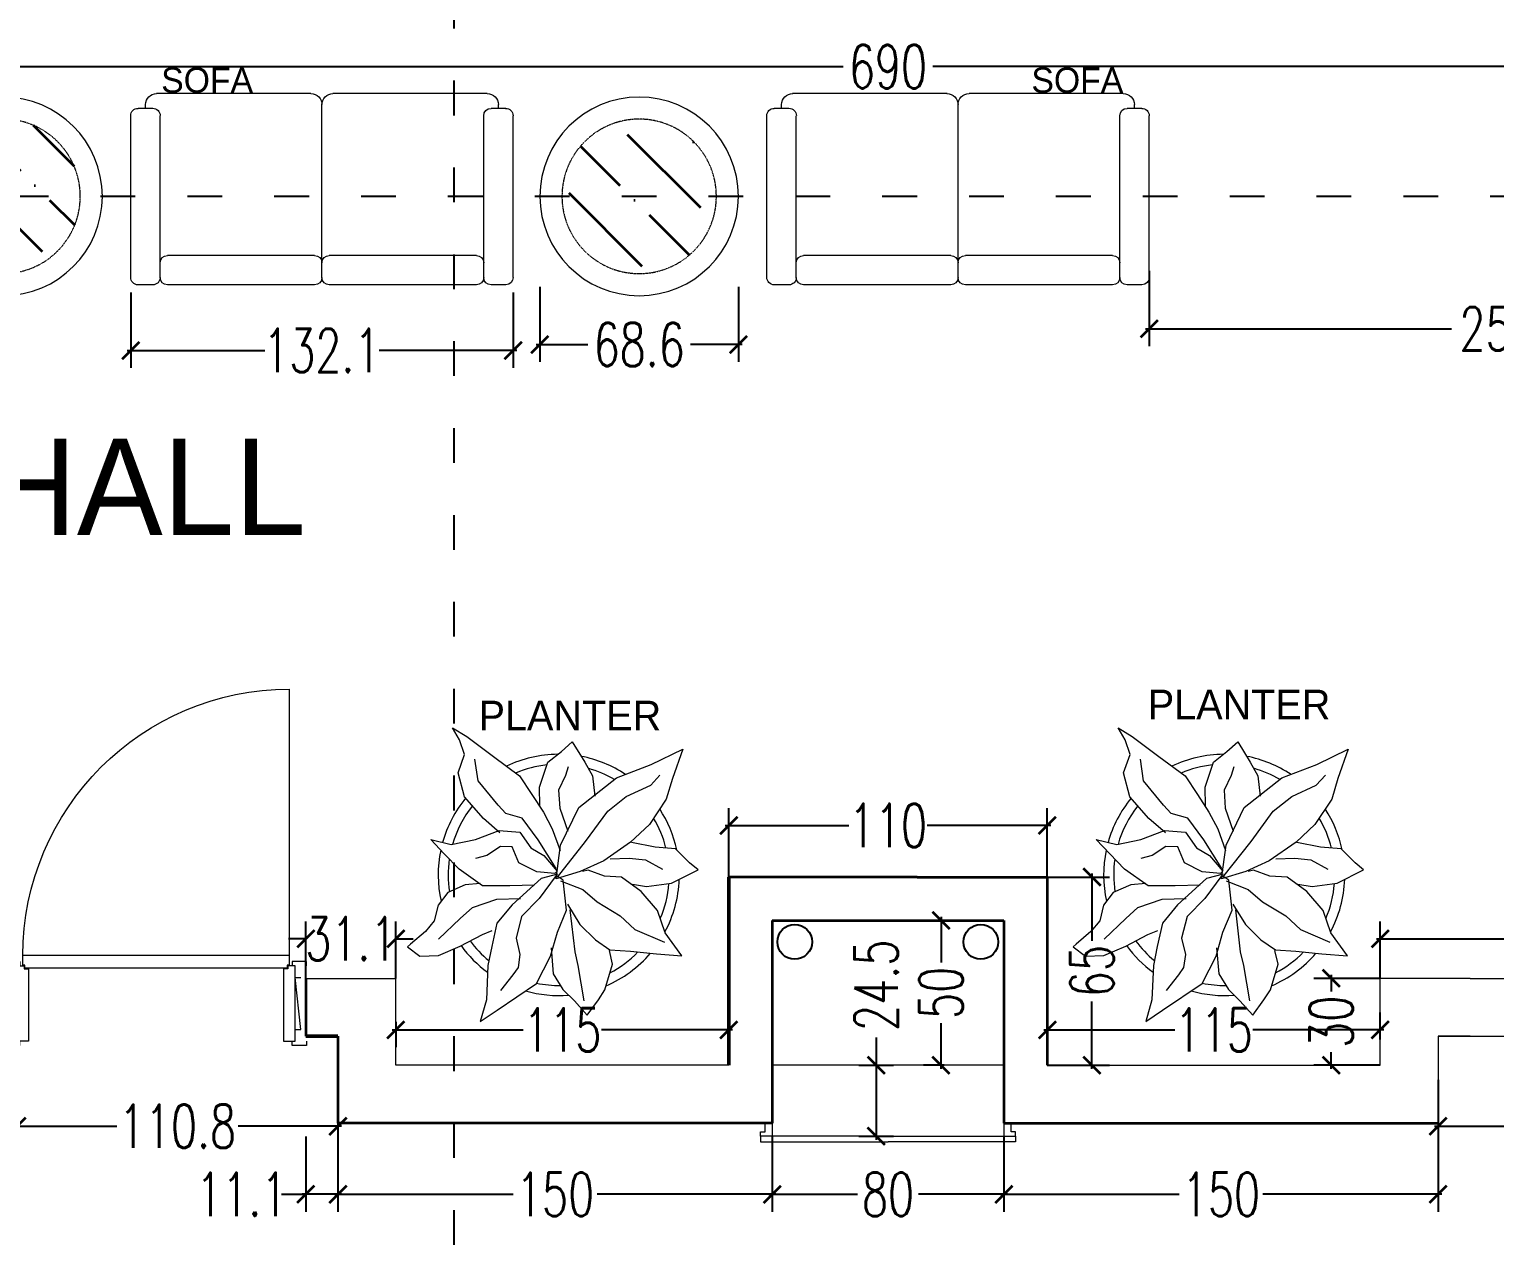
# Model space of a CAD drawing. Header units: centimetres. Extents: x -3207095 to 15275363, y -32656 to 4798027.
# Drawn here: x 693275 to 693781, y 4438849 to 4439271 of the extents above; entities that cross this region are included whole.
import ezdxf

# ---------------------------------------------------------------- set-up
doc = ezdxf.new("R2010")
doc.units = ezdxf.units.CM
for name, pattern in [('ACAD_ISO03W100', [30, 12, -18]), ('DUZ', [500, 500]), ('GESTRICHELT', [0.75, 0.5, -0.25])]:
    doc.linetypes.add(name, pattern=pattern)
doc.layers.get('0').update_dxf_attribs({"color": 1, "linetype": 'DUZ'})
doc.layers.add('DIM', color=1, linetype='DUZ')
doc.layers.add('TESİSAT', color=57, linetype='Continuous')
for name, color, linetype, lineweight in [('DUV', 220, 'Continuous', 50), ('DUVAR', 7, 'Continuous', 35), ('Fix & Furniture', 144, 'Continuous', 13), ('Fix. Furniture', 144, 'Continuous', 9), ('iç duvar', 7, 'Continuous', 50), ('KAPEN', 151, 'Continuous', 9), ('Text & Arrow', 11, 'Continuous', 13), ('Wall', 7, 'Continuous', 35)]:
    doc.layers.add(name, color=color, linetype=linetype, lineweight=lineweight)
doc.styles.add('ATT', font='romans.shx')
doc.styles.add('DIM', font='ROMANSTW.SHX', dxfattribs={"width": 0.7})
doc.dimstyles.new('1_100', dxfattribs={"dimtxt": 15, "dimasz": 6, "dimexe": 6, "dimexo": 0, "dimgap": 2, "dimtad": 0, "dimdec": 1, "dimzin": 11, "dimdsep": 46, "dimtxsty": 'DIM', "dimblk": 'ARCHTICK', "dimcen": 3, "dimdle": 1.25, "dimclrt": 2, "dimadec": 0, "dimazin": 0, "dimtfac": 1.25, "dimtdec": 1, "dimtix": 1, "dimtofl": 0, "dimtmove": 1, "dimatfit": 3, "dimldrblk": 'ARCHTICK', "dimfxl": 20, "dimfxlon": 1, "dimtolj": 1, "dimtzin": 0, "dimarcsym": 0})

# ---------------------------------------------------------------- blocks, each defined once
blk = doc.blocks.new('K210')
for p, q in [((0.04, 0.985), (0.04, 0.032)), ((0.96, 0.032), (0.96, 0.065)), ((0.04, 0.032), (0.047, 0.032)), ((0.047, 0.032), (0.047, 0.022)), ((0.047, 0.022), (0.953, 0.022)), ((0.953, 0.032), (0.96, 0.032)), ((0.953, 0.022), (0.953, 0.032))]:
    blk.add_line(p, q)
for points in [[(0.04, 0.065), (0.96, 0.065)], [(-0.02, 0.03), (-0.02, 0.045), (0.03, 0.045), (0.03, 0.03)], [(1.02, 0.03), (1.02, 0.045), (0.97, 0.045), (0.97, 0.03)], [(0.02, -0.19), (0, -0.19), (0.02, -0.01), (0, -0.01)], [(0.98, -0.19), (1, -0.19), (0.98, -0.01), (1, -0.01)], [(-0.02, -0.23), (-0.02, -0.245), (0.03, -0.245), (0.03, -0.23)], [(1.02, -0.23), (1.02, -0.245), (0.97, -0.245), (0.97, -0.23)]]:
    blk.add_lwpolyline(points)
for points in [[(0.02, 0.03), (0.045, 0.03), (0.045, 0.02), (0.06, 0.02), (0.06, -0.23), (0.02, -0.23)], [(0.98, 0.03), (0.955, 0.03), (0.955, 0.02), (0.94, 0.02), (0.94, -0.23), (0.98, -0.23)]]:
    blk.add_lwpolyline(points, close=True)
blk.add_arc((0.04, 0.065), 0.92, 0, 90)
blk = doc.blocks.new('_ArchTick')
at = {"color": 0, "linetype": 'ByBlock', "const_width": 0.15}
blk.add_lwpolyline([(-0.5, -0.5), (0.5, 0.5)], dxfattribs=at)
blk = doc.blocks.new('*D5842')
at = {"layer": 'Defpoints', "color": 0, "linetype": 'Continuous', "lineweight": 5, "transparency": 16777216}
for p in [(693271.1, 4438923.73), (693381.93, 4438923.74), (693381.93, 4438892.67)]:
    blk.add_point(p, dxfattribs=at)
at = {"layer": 'DIM', "color": 0, "linetype": 'Continuous', "lineweight": -2, "transparency": 16777216}
for p, q in [((693271.1, 4438912.67), (693271.1, 4438886.67)), ((693381.93, 4438912.67), (693381.93, 4438886.67)), ((693269.85, 4438892.67), (693305.51, 4438892.67)), ((693383.18, 4438892.67), (693347.51, 4438892.67))]:
    blk.add_line(p, q, dxfattribs=at)
at = {"layer": 'DIM', "color": 0, "linetype": 'Continuous', "lineweight": -2, "transparency": 16777216, "xscale": 6, "yscale": 6, "zscale": 6, "rotation": 180}
blk.add_blockref('_ArchTick', (693271.1, 4438892.67), dxfattribs=at)
at = {"layer": 'DIM', "color": 0, "linetype": 'Continuous', "lineweight": -2, "transparency": 16777216, "xscale": 6, "yscale": 6, "zscale": 6}
blk.add_blockref('_ArchTick', (693381.93, 4438892.67), dxfattribs=at)
at = {"layer": 'DIM', "color": 2, "linetype": 'Continuous', "lineweight": 5, "transparency": 16777216, "insert": (693326.51, 4438892.67), "char_height": 15, "attachment_point": 5, "style": 'DIM'}
blk.add_mtext('\\A1;110.8', dxfattribs=at)
blk = doc.blocks.new('*D5843')
at = {"layer": 'Defpoints', "color": 0, "linetype": 'Continuous', "lineweight": 5, "transparency": 16777216}
for p in [(693531.93, 4438893.74), (693381.93, 4438886.67), (693531.93, 4438869.17)]:
    blk.add_point(p, dxfattribs=at)
at = {"layer": 'DIM', "color": 0, "linetype": 'Continuous', "lineweight": -2, "transparency": 16777216}
for p, q in [((693381.93, 4438886.67), (693381.93, 4438863.17)), ((693531.93, 4438889.17), (693531.93, 4438863.17)), ((693380.68, 4438869.17), (693442.43, 4438869.17)), ((693533.18, 4438869.17), (693471.43, 4438869.17))]:
    blk.add_line(p, q, dxfattribs=at)
at = {"layer": 'DIM', "color": 0, "linetype": 'Continuous', "lineweight": -2, "transparency": 16777216, "xscale": 6, "yscale": 6, "zscale": 6, "rotation": 180}
blk.add_blockref('_ArchTick', (693381.93, 4438869.17), dxfattribs=at)
at = {"layer": 'DIM', "color": 0, "linetype": 'Continuous', "lineweight": -2, "transparency": 16777216, "xscale": 6, "yscale": 6, "zscale": 6}
blk.add_blockref('_ArchTick', (693531.93, 4438869.17), dxfattribs=at)
at = {"layer": 'DIM', "color": 2, "linetype": 'Continuous', "lineweight": 5, "transparency": 16777216, "insert": (693456.93, 4438869.17), "char_height": 15, "attachment_point": 5, "style": 'DIM'}
blk.add_mtext('\\A1;150', dxfattribs=at)
blk = doc.blocks.new('*D5844')
at = {"layer": 'Defpoints', "color": 0, "linetype": 'Continuous', "lineweight": 5, "transparency": 16777216}
for p in [(693531.93, 4438889.24), (693611.93, 4438889.24), (693611.93, 4438869.17)]:
    blk.add_point(p, dxfattribs=at)
at = {"layer": 'DIM', "color": 0, "linetype": 'Continuous', "lineweight": -2, "transparency": 16777216}
for p, q in [((693531.93, 4438889.17), (693531.93, 4438863.17)), ((693611.93, 4438889.17), (693611.93, 4438863.17)), ((693530.68, 4438869.17), (693561.43, 4438869.17)), ((693613.18, 4438869.17), (693582.43, 4438869.17))]:
    blk.add_line(p, q, dxfattribs=at)
at = {"layer": 'DIM', "color": 0, "linetype": 'Continuous', "lineweight": -2, "transparency": 16777216, "xscale": 6, "yscale": 6, "zscale": 6, "rotation": 180}
blk.add_blockref('_ArchTick', (693531.93, 4438869.17), dxfattribs=at)
at = {"layer": 'DIM', "color": 0, "linetype": 'Continuous', "lineweight": -2, "transparency": 16777216, "xscale": 6, "yscale": 6, "zscale": 6}
blk.add_blockref('_ArchTick', (693611.93, 4438869.17), dxfattribs=at)
at = {"layer": 'DIM', "color": 2, "linetype": 'Continuous', "lineweight": 5, "transparency": 16777216, "insert": (693571.93, 4438869.17), "char_height": 15, "attachment_point": 5, "style": 'DIM'}
blk.add_mtext('\\A1;80', dxfattribs=at)
blk = doc.blocks.new('*D5845')
at = {"layer": 'Defpoints', "color": 0, "linetype": 'Continuous', "lineweight": 5, "transparency": 16777216}
for p in [(693761.93, 4438893.74), (693611.93, 4438889.24), (693761.93, 4438869.17)]:
    blk.add_point(p, dxfattribs=at)
at = {"layer": 'DIM', "color": 0, "linetype": 'Continuous', "lineweight": -2, "transparency": 16777216}
for p, q in [((693611.93, 4438889.17), (693611.93, 4438863.17)), ((693761.93, 4438889.17), (693761.93, 4438863.17)), ((693610.68, 4438869.17), (693672.43, 4438869.17)), ((693763.18, 4438869.17), (693701.43, 4438869.17))]:
    blk.add_line(p, q, dxfattribs=at)
at = {"layer": 'DIM', "color": 0, "linetype": 'Continuous', "lineweight": -2, "transparency": 16777216, "xscale": 6, "yscale": 6, "zscale": 6, "rotation": 180}
blk.add_blockref('_ArchTick', (693611.93, 4438869.17), dxfattribs=at)
at = {"layer": 'DIM', "color": 0, "linetype": 'Continuous', "lineweight": -2, "transparency": 16777216, "xscale": 6, "yscale": 6, "zscale": 6}
blk.add_blockref('_ArchTick', (693761.93, 4438869.17), dxfattribs=at)
at = {"layer": 'DIM', "color": 2, "linetype": 'Continuous', "lineweight": 5, "transparency": 16777216, "insert": (693686.93, 4438869.17), "char_height": 15, "attachment_point": 5, "style": 'DIM'}
blk.add_mtext('\\A1;150', dxfattribs=at)
blk = doc.blocks.new('*D5846')
at = {"layer": 'Defpoints', "color": 0, "linetype": 'Continuous', "lineweight": 5, "transparency": 16777216}
for p in [(693761.93, 4438908.74), (693946.93, 4438908.74), (693946.93, 4438892.67)]:
    blk.add_point(p, dxfattribs=at)
at = {"layer": 'DIM', "color": 0, "linetype": 'Continuous', "lineweight": -2, "transparency": 16777216}
for p, q in [((693761.93, 4438908.74), (693761.93, 4438886.67)), ((693946.93, 4438908.74), (693946.93, 4438886.67)), ((693760.68, 4438892.67), (693839.93, 4438892.67)), ((693948.18, 4438892.67), (693868.93, 4438892.67))]:
    blk.add_line(p, q, dxfattribs=at)
at = {"layer": 'DIM', "color": 0, "linetype": 'Continuous', "lineweight": -2, "transparency": 16777216, "xscale": 6, "yscale": 6, "zscale": 6, "rotation": 180}
blk.add_blockref('_ArchTick', (693761.93, 4438892.67), dxfattribs=at)
at = {"layer": 'DIM', "color": 0, "linetype": 'Continuous', "lineweight": -2, "transparency": 16777216, "xscale": 6, "yscale": 6, "zscale": 6}
blk.add_blockref('_ArchTick', (693946.93, 4438892.67), dxfattribs=at)
at = {"layer": 'DIM', "color": 2, "linetype": 'Continuous', "lineweight": 5, "transparency": 16777216, "insert": (693854.43, 4438892.67), "char_height": 15, "attachment_point": 5, "style": 'DIM'}
blk.add_mtext('\\A1;185', dxfattribs=at)
blk = doc.blocks.new('*D5847')
at = {"layer": 'Defpoints', "color": 0, "linetype": 'Continuous', "lineweight": 5, "transparency": 16777216}
for p in [(693591.36, 4438963.74), (693590.23, 4438913.74), (693591.36, 4438913.74)]:
    blk.add_point(p, dxfattribs=at)
at = {"layer": 'DIM', "color": 0, "linetype": 'Continuous', "lineweight": -2, "transparency": 16777216}
for p, q in [((693591.36, 4438963.74), (693584.23, 4438963.74)), ((693590.23, 4438964.99), (693590.23, 4438949.24)), ((693590.23, 4438912.49), (693590.23, 4438928.24)), ((693591.36, 4438913.74), (693584.23, 4438913.74))]:
    blk.add_line(p, q, dxfattribs=at)
at = {"layer": 'DIM', "color": 0, "linetype": 'Continuous', "lineweight": -2, "transparency": 16777216, "xscale": 6, "yscale": 6, "zscale": 6}
for p, rotation in [((693590.23, 4438963.74), 90), ((693590.23, 4438913.74), 270)]:
    blk.add_blockref('_ArchTick', p, dxfattribs=dict(at, rotation=rotation))
at = {"layer": 'DIM', "color": 2, "linetype": 'Continuous', "lineweight": 5, "transparency": 16777216, "insert": (693590.23, 4438938.74), "char_height": 15, "attachment_point": 5, "rotation": 90, "style": 'DIM'}
blk.add_mtext('\\A1;50', dxfattribs=at)
blk = doc.blocks.new('*D4959')
at = {"layer": 'Defpoints', "color": 0, "linetype": 'Continuous', "lineweight": 5, "transparency": 16777216}
for p in [(693561.82, 4438913.74), (693561.82, 4438889.24), (693567.82, 4438889.24)]:
    blk.add_point(p, dxfattribs=at)
at = {"layer": 'DIM', "color": 0, "linetype": 'Continuous', "lineweight": -2, "transparency": 16777216}
for p, q in [((693567.82, 4438923.34), (693567.82, 4438913.74)), ((693561.82, 4438913.74), (693573.82, 4438913.74)), ((693567.82, 4438914.99), (693567.82, 4438887.99)), ((693561.82, 4438889.24), (693573.82, 4438889.24))]:
    blk.add_line(p, q, dxfattribs=at)
at = {"layer": 'DIM', "color": 0, "linetype": 'Continuous', "lineweight": -2, "transparency": 16777216, "xscale": 6, "yscale": 6, "zscale": 6}
for p, rotation in [((693567.82, 4438913.74), 90), ((693567.82, 4438889.24), 270)]:
    blk.add_blockref('_ArchTick', p, dxfattribs=dict(at, rotation=rotation))
at = {"layer": 'DIM', "color": 2, "linetype": 'Continuous', "lineweight": 5, "transparency": 16777216, "insert": (693567.82, 4438941.34), "char_height": 15, "attachment_point": 5, "rotation": 90, "style": 'DIM'}
blk.add_mtext('\\A1;24.5', dxfattribs=at)
blk = doc.blocks.new('*D4971')
at = {"layer": 'Defpoints', "color": 0, "linetype": 'Continuous', "lineweight": 5, "transparency": 16777216}
for p in [(693370.82, 4438893.74), (693381.93, 4438893.74), (693370.82, 4438869.17)]:
    blk.add_point(p, dxfattribs=at)
at = {"layer": 'DIM', "color": 0, "linetype": 'Continuous', "lineweight": -2, "transparency": 16777216}
for p, q in [((693370.82, 4438889.17), (693370.82, 4438863.17)), ((693381.93, 4438889.17), (693381.93, 4438863.17)), ((693362.42, 4438869.17), (693370.82, 4438869.17)), ((693383.18, 4438869.17), (693369.57, 4438869.17))]:
    blk.add_line(p, q, dxfattribs=at)
at = {"layer": 'DIM', "color": 0, "linetype": 'Continuous', "lineweight": -2, "transparency": 16777216, "xscale": 6, "yscale": 6, "zscale": 6, "rotation": 180}
blk.add_blockref('_ArchTick', (693370.82, 4438869.17), dxfattribs=at)
at = {"layer": 'DIM', "color": 0, "linetype": 'Continuous', "lineweight": -2, "transparency": 16777216, "xscale": 6, "yscale": 6, "zscale": 6}
blk.add_blockref('_ArchTick', (693381.93, 4438869.17), dxfattribs=at)
at = {"layer": 'DIM', "color": 2, "linetype": 'Continuous', "lineweight": 5, "transparency": 16777216, "insert": (693348.67, 4438869.17), "char_height": 15, "attachment_point": 5, "style": 'DIM'}
blk.add_mtext('\\A1;11.1', dxfattribs=at)
blk = doc.blocks.new('*D4702')
at = {"layer": 'Defpoints', "color": 0, "linetype": 'Continuous', "lineweight": 5, "transparency": 16777216}
for p in [(693916.93, 4439258.57), (693226.93, 4439238.74), (693916.93, 4439238.74)]:
    blk.add_point(p, dxfattribs=at)
at = {"layer": 'DIM', "color": 0, "linetype": 'Continuous', "lineweight": -2, "transparency": 16777216}
for p, q in [((693226.93, 4439238.74), (693226.93, 4439264.57)), ((693916.93, 4439238.74), (693916.93, 4439264.57)), ((693225.68, 4439258.57), (693556.43, 4439258.57)), ((693918.18, 4439258.57), (693587.43, 4439258.57))]:
    blk.add_line(p, q, dxfattribs=at)
at = {"layer": 'DIM', "color": 0, "linetype": 'Continuous', "lineweight": -2, "transparency": 16777216, "xscale": 6, "yscale": 6, "zscale": 6, "rotation": 180}
blk.add_blockref('_ArchTick', (693226.93, 4439258.57), dxfattribs=at)
at = {"layer": 'DIM', "color": 0, "linetype": 'Continuous', "lineweight": -2, "transparency": 16777216, "xscale": 6, "yscale": 6, "zscale": 6}
blk.add_blockref('_ArchTick', (693916.93, 4439258.57), dxfattribs=at)
at = {"layer": 'DIM', "color": 2, "linetype": 'Continuous', "lineweight": 5, "transparency": 16777216, "insert": (693571.93, 4439258.57), "char_height": 15, "attachment_point": 5, "style": 'DIM'}
blk.add_mtext('\\A1;690', dxfattribs=at)
blk = doc.blocks.new('*D4711')
at = {"layer": 'Defpoints', "color": 0, "linetype": 'Continuous', "lineweight": 5, "transparency": 16777216}
for p in [(693401.93, 4438957.42), (693370.82, 4438943.74), (693401.93, 4438943.74)]:
    blk.add_point(p, dxfattribs=at)
at = {"layer": 'DIM', "color": 0, "linetype": 'Continuous', "lineweight": -2, "transparency": 16777216}
for p, q in [((693370.82, 4438943.74), (693370.82, 4438963.42)), ((693401.93, 4438943.74), (693401.93, 4438963.42)), ((693370.82, 4438957.42), (693364.82, 4438957.42)), ((693401.93, 4438957.42), (693407.93, 4438957.42))]:
    blk.add_line(p, q, dxfattribs=at)
at = {"layer": 'DIM', "color": 0, "linetype": 'Continuous', "lineweight": -2, "transparency": 16777216, "xscale": 6, "yscale": 6, "zscale": 6}
blk.add_blockref('_ArchTick', (693370.82, 4438957.42), dxfattribs=at)
at = {"layer": 'DIM', "color": 0, "linetype": 'Continuous', "lineweight": -2, "transparency": 16777216, "xscale": 6, "yscale": 6, "zscale": 6, "rotation": 180}
blk.add_blockref('_ArchTick', (693401.93, 4438957.42), dxfattribs=at)
at = {"layer": 'DIM', "color": 2, "linetype": 'Continuous', "lineweight": 5, "transparency": 16777216, "insert": (693386.38, 4438957.42), "char_height": 15, "attachment_point": 5, "style": 'DIM'}
blk.add_mtext('\\A1;31.1', dxfattribs=at)
blk = doc.blocks.new('*D4712')
at = {"layer": 'Defpoints', "color": 0, "linetype": 'Continuous', "lineweight": 5, "transparency": 16777216}
for p in [(693401.93, 4438928.74), (693516.93, 4438928.74), (693516.93, 4438925.94)]:
    blk.add_point(p, dxfattribs=at)
at = {"layer": 'DIM', "color": 0, "linetype": 'Continuous', "lineweight": -2, "transparency": 16777216}
for p, q in [((693401.93, 4438928.74), (693401.93, 4438919.94)), ((693516.93, 4438928.74), (693516.93, 4438919.94)), ((693400.68, 4438925.94), (693445.93, 4438925.94)), ((693518.18, 4438925.94), (693472.93, 4438925.94))]:
    blk.add_line(p, q, dxfattribs=at)
at = {"layer": 'DIM', "color": 0, "linetype": 'Continuous', "lineweight": -2, "transparency": 16777216, "xscale": 6, "yscale": 6, "zscale": 6, "rotation": 180}
blk.add_blockref('_ArchTick', (693401.93, 4438925.94), dxfattribs=at)
at = {"layer": 'DIM', "color": 0, "linetype": 'Continuous', "lineweight": -2, "transparency": 16777216, "xscale": 6, "yscale": 6, "zscale": 6}
blk.add_blockref('_ArchTick', (693516.93, 4438925.94), dxfattribs=at)
at = {"layer": 'DIM', "color": 2, "linetype": 'Continuous', "lineweight": 5, "transparency": 16777216, "insert": (693459.43, 4438925.94), "char_height": 15, "attachment_point": 5, "style": 'DIM'}
blk.add_mtext('\\A1;115', dxfattribs=at)
blk = doc.blocks.new('*D4713')
at = {"layer": 'Defpoints', "color": 0, "linetype": 'Continuous', "lineweight": 5, "transparency": 16777216}
for p in [(693626.93, 4438996.52), (693516.93, 4438978.74), (693626.93, 4438978.74)]:
    blk.add_point(p, dxfattribs=at)
at = {"layer": 'DIM', "color": 0, "linetype": 'Continuous', "lineweight": -2, "transparency": 16777216}
for p, q in [((693516.93, 4438978.74), (693516.93, 4439002.52)), ((693626.93, 4438978.74), (693626.93, 4439002.52)), ((693515.68, 4438996.52), (693558.43, 4438996.52)), ((693628.18, 4438996.52), (693585.43, 4438996.52))]:
    blk.add_line(p, q, dxfattribs=at)
at = {"layer": 'DIM', "color": 0, "linetype": 'Continuous', "lineweight": -2, "transparency": 16777216, "xscale": 6, "yscale": 6, "zscale": 6, "rotation": 180}
blk.add_blockref('_ArchTick', (693516.93, 4438996.52), dxfattribs=at)
at = {"layer": 'DIM', "color": 0, "linetype": 'Continuous', "lineweight": -2, "transparency": 16777216, "xscale": 6, "yscale": 6, "zscale": 6}
blk.add_blockref('_ArchTick', (693626.93, 4438996.52), dxfattribs=at)
at = {"layer": 'DIM', "color": 2, "linetype": 'Continuous', "lineweight": 5, "transparency": 16777216, "insert": (693571.93, 4438996.52), "char_height": 15, "attachment_point": 5, "style": 'DIM'}
blk.add_mtext('\\A1;110', dxfattribs=at)
blk = doc.blocks.new('*D4714')
at = {"layer": 'Defpoints', "color": 0, "linetype": 'Continuous', "lineweight": 5, "transparency": 16777216}
for p in [(693626.93, 4438978.74), (693626.93, 4438913.74), (693642.37, 4438913.74)]:
    blk.add_point(p, dxfattribs=at)
at = {"layer": 'DIM', "color": 0, "linetype": 'Continuous', "lineweight": -2, "transparency": 16777216}
for p, q in [((693626.93, 4438978.74), (693648.37, 4438978.74)), ((693642.37, 4438979.99), (693642.37, 4438956.74)), ((693642.37, 4438912.49), (693642.37, 4438935.74)), ((693626.93, 4438913.74), (693648.37, 4438913.74))]:
    blk.add_line(p, q, dxfattribs=at)
at = {"layer": 'DIM', "color": 0, "linetype": 'Continuous', "lineweight": -2, "transparency": 16777216, "xscale": 6, "yscale": 6, "zscale": 6}
for p, rotation in [((693642.37, 4438978.74), 90), ((693642.37, 4438913.74), 270)]:
    blk.add_blockref('_ArchTick', p, dxfattribs=dict(at, rotation=rotation))
at = {"layer": 'DIM', "color": 2, "linetype": 'Continuous', "lineweight": 5, "transparency": 16777216, "insert": (693642.37, 4438946.24), "char_height": 15, "attachment_point": 5, "rotation": 90, "style": 'DIM'}
blk.add_mtext('\\A1;65', dxfattribs=at)
blk = doc.blocks.new('*D4715')
at = {"layer": 'Defpoints', "color": 0, "linetype": 'Continuous', "lineweight": 5, "transparency": 16777216}
for p in [(693626.93, 4438922.61), (693741.93, 4438925.94), (693741.93, 4438922.61)]:
    blk.add_point(p, dxfattribs=at)
at = {"layer": 'DIM', "color": 0, "linetype": 'Continuous', "lineweight": -2, "transparency": 16777216}
for p, q in [((693626.93, 4438922.61), (693626.93, 4438931.94)), ((693741.93, 4438922.61), (693741.93, 4438931.94)), ((693625.68, 4438925.94), (693670.93, 4438925.94)), ((693743.18, 4438925.94), (693697.93, 4438925.94))]:
    blk.add_line(p, q, dxfattribs=at)
at = {"layer": 'DIM', "color": 0, "linetype": 'Continuous', "lineweight": -2, "transparency": 16777216, "xscale": 6, "yscale": 6, "zscale": 6, "rotation": 180}
blk.add_blockref('_ArchTick', (693626.93, 4438925.94), dxfattribs=at)
at = {"layer": 'DIM', "color": 0, "linetype": 'Continuous', "lineweight": -2, "transparency": 16777216, "xscale": 6, "yscale": 6, "zscale": 6}
blk.add_blockref('_ArchTick', (693741.93, 4438925.94), dxfattribs=at)
at = {"layer": 'DIM', "color": 2, "linetype": 'Continuous', "lineweight": 5, "transparency": 16777216, "insert": (693684.43, 4438925.94), "char_height": 15, "attachment_point": 5, "style": 'DIM'}
blk.add_mtext('\\A1;115', dxfattribs=at)
blk = doc.blocks.new('*D4716')
at = {"layer": 'Defpoints', "color": 0, "linetype": 'Continuous', "lineweight": 5, "transparency": 16777216}
for p in [(693946.93, 4438957.42), (693741.93, 4438943.74), (693946.93, 4438943.74)]:
    blk.add_point(p, dxfattribs=at)
at = {"layer": 'DIM', "color": 0, "linetype": 'Continuous', "lineweight": -2, "transparency": 16777216}
for p, q in [((693741.93, 4438943.74), (693741.93, 4438963.42)), ((693946.93, 4438943.74), (693946.93, 4438963.42)), ((693740.68, 4438957.42), (693828.93, 4438957.42)), ((693948.18, 4438957.42), (693859.93, 4438957.42))]:
    blk.add_line(p, q, dxfattribs=at)
at = {"layer": 'DIM', "color": 0, "linetype": 'Continuous', "lineweight": -2, "transparency": 16777216, "xscale": 6, "yscale": 6, "zscale": 6, "rotation": 180}
blk.add_blockref('_ArchTick', (693741.93, 4438957.42), dxfattribs=at)
at = {"layer": 'DIM', "color": 0, "linetype": 'Continuous', "lineweight": -2, "transparency": 16777216, "xscale": 6, "yscale": 6, "zscale": 6}
blk.add_blockref('_ArchTick', (693946.93, 4438957.42), dxfattribs=at)
at = {"layer": 'DIM', "color": 2, "linetype": 'Continuous', "lineweight": 5, "transparency": 16777216, "insert": (693844.43, 4438957.42), "char_height": 15, "attachment_point": 5, "style": 'DIM'}
blk.add_mtext('\\A1;205', dxfattribs=at)
blk = doc.blocks.new('*D4717')
at = {"layer": 'Defpoints', "color": 0, "linetype": 'Continuous', "lineweight": 5, "transparency": 16777216}
for p in [(693725.01, 4438943.74), (693741.93, 4438943.74), (693741.93, 4438913.74)]:
    blk.add_point(p, dxfattribs=at)
at = {"layer": 'DIM', "color": 0, "linetype": 'Continuous', "lineweight": -2, "transparency": 16777216}
for p, q in [((693741.93, 4438943.74), (693719.01, 4438943.74)), ((693725.01, 4438944.99), (693725.01, 4438939.24)), ((693725.01, 4438912.49), (693725.01, 4438918.24)), ((693741.93, 4438913.74), (693719.01, 4438913.74))]:
    blk.add_line(p, q, dxfattribs=at)
at = {"layer": 'DIM', "color": 0, "linetype": 'Continuous', "lineweight": -2, "transparency": 16777216, "xscale": 6, "yscale": 6, "zscale": 6}
for p, rotation in [((693725.01, 4438943.74), 90), ((693725.01, 4438913.74), 270)]:
    blk.add_blockref('_ArchTick', p, dxfattribs=dict(at, rotation=rotation))
at = {"layer": 'DIM', "color": 2, "linetype": 'Continuous', "lineweight": 5, "transparency": 16777216, "insert": (693725.01, 4438928.74), "char_height": 15, "attachment_point": 5, "rotation": 90, "style": 'DIM'}
blk.add_mtext('\\A1;30', dxfattribs=at)
blk = doc.blocks.new('12PPLT12')
at = {"color": 0, "linetype": 'ByBlock'}
for p, q in [((-0.0344, 0.6941), (-0.0316, 0.7514)), ((-0.0316, 0.7514), (-0.0021, 0.6891)), ((-0.0505, 0.6319), (-0.0344, 0.6941)), ((-0.0021, 0.6891), (0.044, 0.559)), ((-0.1155, 0.5834), (-0.0505, 0.6319)), ((-0.1483, 0.4856), (-0.1155, 0.5834)), ((-0.0643, 0.5101), (-0.0261, 0.5913)), ((0.044, 0.559), (0.0902, 0.4316)), ((-0.0505, 0.38), (-0.0643, 0.5101)), ((-0.1321, 0.3666), (-0.1483, 0.4856)), ((0.0902, 0.4316), (0.0902, 0.3393)), ((0.2908, 0.4206), (0.3503, 0.4289)), ((0.3503, 0.4289), (0.3475, 0.331)), ((-0.3489, 0.3338), (-0.3623, 0.415)), ((-0.3623, 0.415), (-0.3028, 0.35)), ((-0.1077, 0.2794), (-0.1321, 0.3666)), ((-0.0427, 0.3338), (-0.0505, 0.38)), ((0.1335, 0.3472), (0.2202, 0.415)), ((0.2202, 0.415), (0.2908, 0.4206)), ((-0.3323, 0.2471), (-0.3489, 0.3338)), ((-0.3028, 0.35), (-0.2078, 0.3121)), ((-0.2078, 0.3121), (-0.1049, 0.2904)), ((0.0035, 0.2794), (-0.0427, 0.3338)), ((0.0902, 0.3393), (0.0902, 0.2526)), ((0.0929, 0.2821), (0.1335, 0.3472)), ((0.2502, 0.3283), (0.193, 0.2932)), ((0.2797, 0.3527), (0.2502, 0.3283)), ((0.3475, 0.331), (0.3424, 0.266)), ((-0.2889, 0.1359), (-0.3323, 0.2471)), ((-0.205, 0.2309), (-0.2511, 0.2471)), ((-0.1049, 0.2904), (-0.0371, 0.236)), ((0.009, 0.1686), (0.0035, 0.2794)), ((0.0902, 0.2526), (0.0823, 0.1737)), ((0.193, 0.2932), (0.1552, 0.2282)), ((0.3424, 0.266), (0.3042, 0.1903)), ((-0.4245, 0.1926), (-0.4868, 0.171)), ((-0.3461, 0.1793), (-0.4245, 0.1926)), ((-0.1372, 0.2309), (-0.205, 0.2309)), ((-0.0966, 0.2037), (-0.1372, 0.2309)), ((-0.1104, 0.1331), (-0.0966, 0.2037)), ((-0.0371, 0.236), (-0.0344, 0.1576)), ((0.074, 0.0981), (0.223, 0.1876)), ((0.1552, 0.2282), (0.1307, 0.1303)), ((0.223, 0.1876), (0.4208, 0.2037)), ((0.4208, 0.2037), (0.5726, 0.171)), ((-0.5357, 0.1253), (-0.5901, 0.1087)), ((-0.4868, 0.171), (-0.5357, 0.1253)), ((-0.2917, 0.1493), (-0.3461, 0.1793)), ((-0.1944, 0.0736), (-0.2889, 0.1359)), ((-0.0694, 0.0602), (-0.1104, 0.1331)), ((-0.0344, 0.1576), (-0.0071, 0.1008)), ((0.0062, 0.0275), (0.009, 0.1686)), ((0.0823, 0.1737), (0.0606, 0.0819)), ((0.5726, 0.171), (0.716, 0.152)), ((0.716, 0.152), (0.6131, 0.0736)), ((-0.6712, 0.0981), (-0.6874, 0.0953)), ((-0.6874, 0.0953), (-0.6657, 0.0358)), ((-0.5901, 0.1087), (-0.6712, 0.0981)), ((-0.5629, 0.0519), (-0.4407, 0.0736)), ((-0.4407, 0.0736), (-0.3733, 0.0842)), ((-0.3733, 0.0842), (-0.27, 0.0575)), ((-0.1077, 0.0192), (-0.1944, 0.0736)), ((-0.0182, -0.0076), (0.074, 0.0981)), ((-0.0071, 0.1008), (0.0035, 0.0169)), ((0.169, 0.0547), (0.3152, 0.1087)), ((0.3152, 0.1087), (0.4125, 0.117)), ((0.4125, 0.117), (0.5237, 0.1008)), ((0.5237, 0.1008), (0.5781, 0.1142)), ((0.6131, 0.0736), (0.5453, 0.0169)), ((-0.6657, 0.0358), (-0.6007, -0.0048)), ((-0.2294, 0.003), (-0.3244, -0.0265)), ((-0.27, 0.0575), (-0.1861, 0.0058)), ((-0.0694, 0.0275), (-0.2294, 0.003)), ((-0.0099, 0.003), (-0.1211, -0.0376)), ((-0.0099, 0.0141), (-0.0694, 0.0602)), ((-0.0021, 0.0058), (-0.0694, 0.0275)), ((-0.0099, -0.0048), (0.169, 0.0547)), ((0.0035, 0.0169), (-0.0099, 0.0141)), ((0.0035, -0.0293), (-0.0099, 0.003)), ((0.5453, 0.0169), (0.4291, -0.0321)), ((-0.6007, -0.0048), (-0.5034, -0.0214)), ((-0.5034, -0.0214), (-0.4001, -0.0321)), ((-0.4001, -0.0321), (-0.3567, -0.0404)), ((-0.3244, -0.0265), (-0.395, -0.0943)), ((-0.2239, -0.0593), (-0.2917, -0.1216)), ((-0.1211, -0.0376), (-0.2239, -0.0593)), ((-0.0533, -0.1405), (0.0035, -0.0293)), ((0.0823, -0.0376), (-0.0182, -0.0076)), ((-0.0071, -0.0242), (0.0496, -0.1054)), ((0.1879, -0.0537), (0.0823, -0.0376)), ((0.1118, -0.051), (0.0902, -0.0431)), ((0.1552, -0.1082), (0.1118, -0.051)), ((0.3231, -0.051), (0.1879, -0.0537)), ((0.4291, -0.0321), (0.3231, -0.051)), ((0.3964, -0.1243), (0.3258, -0.0537)), ((-0.395, -0.0943), (-0.4517, -0.1515)), ((0.0496, -0.1054), (0.0713, -0.1811)), ((0.2124, -0.1515), (0.1552, -0.1082)), ((0.2147, -0.062), (0.2825, -0.1026)), ((0.2825, -0.1026), (0.3341, -0.146)), ((-0.4517, -0.1515), (-0.5357, -0.2678)), ((-0.2917, -0.1216), (-0.3161, -0.1866)), ((-0.1349, -0.1949), (-0.0533, -0.1405)), ((-0.1192, -0.3038), (-0.0399, -0.1479)), ((-0.0371, -0.1216), (-0.0399, -0.2194)), ((0.0713, -0.1811), (0.1201, -0.2817)), ((0.2474, -0.2461), (0.2124, -0.1515)), ((0.3341, -0.146), (0.3719, -0.2166)), ((0.4642, -0.176), (0.3964, -0.1243)), ((0.4803, -0.2572), (0.4642, -0.176)), ((-0.3867, -0.2411), (-0.4651, -0.2678)), ((-0.3516, -0.2272), (-0.3867, -0.2411)), ((-0.3161, -0.1866), (-0.3516, -0.2272)), ((-0.193, -0.2355), (-0.2442, -0.3296)), ((-0.2133, -0.2627), (-0.1349, -0.1949)), ((-0.0399, -0.2194), (-0.021, -0.3084)), ((0.2341, -0.2), (0.2774, -0.2411)), ((0.2774, -0.2411), (0.3719, -0.2867)), ((-0.5357, -0.2678), (-0.6062, -0.3278)), ((-0.3244, -0.325), (-0.2133, -0.2627)), ((0.1201, -0.2817), (0.139, -0.3629)), ((0.2608, -0.3495), (0.2474, -0.2461)), ((0.3719, -0.2867), (0.4942, -0.3006)), ((0.4942, -0.3006), (0.4803, -0.2572)), ((-0.6062, -0.3278), (-0.5223, -0.3278)), ((-0.5223, -0.3278), (-0.3244, -0.325)), ((-0.2442, -0.3296), (-0.247, -0.4062)), ((-0.199, -0.4943), (-0.139, -0.3578)), ((-0.139, -0.3578), (-0.1192, -0.3038)), ((-0.021, -0.3084), (0.0062, -0.3762)), ((0.139, -0.3629), (0.2124, -0.474)), ((0.2364, -0.4441), (0.2608, -0.3495)), ((-0.247, -0.4062), (-0.2327, -0.4713)), ((-0.0173, -0.4316), (0.0025, -0.3776)), ((0.0062, -0.3762), (0.074, -0.4279)), ((-0.2327, -0.4713), (-0.2216, -0.5511)), ((-0.1021, -0.5026), (-0.0173, -0.4316)), ((0.074, -0.4279), (0.158, -0.4957)), ((0.2419, -0.5608), (0.2364, -0.4441)), ((-0.2216, -0.5511), (-0.1478, -0.5225)), ((-0.1478, -0.5225), (-0.1021, -0.5026)), ((0.158, -0.4957), (0.2419, -0.5608))]:
    blk.add_line(p, q, dxfattribs=at)
for radius, start, end in [(0.5, 56.95629, 82.29505), (0.5, 107.12296, 130.98158), (0.4583, 107.98642, 130.5771), (0.4583, 62.68987, 79.53455), (0.5, 134.80206, 159.18037), (0.4583, 138.47558, 155.33471), (0.5, 22.97684, 45.84728), (0.4583, 26.27612, 41.1349), (0.5, 182.50299, 200.45628), (0.4583, 183.26994, 197.40025), (0.4583, 340.65586, 357.50575), (0.5, 338.58618, 359.74423), (0.5, 298.34547, 324.45412), (0.4583, 303.38678, 322.07557), (0.5, 220.66056, 241.33926), (0.4583, 225.08351, 237.50228), (0.5, 259.70378, 286.12808), (0.4583, 264.18858, 282.40281)]:
    blk.add_arc((0, 0), radius, start, end, dxfattribs=at)
at = {"color": 0, "linetype": 'ByBlock', "style": 'ATT'}
for tag, p, flags in [('ITEM', (-1, -3.25), 3), ('ROOM_NUMBER', (-1, -4.5833), 1)]:
    blk.add_attdef(tag, p, '', height=1, dxfattribs=dict(at, flags=flags))
blk = doc.blocks.new('dfhfgjhdfgjkfghkh')
at = {"layer": 'Fix & Furniture', "ltscale": 0.02}
for p, q in [((39324.55, 829.41), (39322.55, 829.41)), ((39346.55, 829.41), (39326.55, 829.41)), ((39368.55, 829.41), (39348.55, 829.41)), ((39372.55, 829.41), (39370.55, 829.41)), ((39321.55, 828.41), (39321.55, 806.41)), ((39325.55, 828.41), (39325.55, 806.41)), ((39347.55, 828.41), (39347.55, 804.91)), ((39369.55, 828.41), (39369.55, 806.41)), ((39373.55, 828.41), (39373.55, 806.41)), ((39346.55, 825.41), (39326.55, 825.41)), ((39368.55, 825.41), (39348.55, 825.41)), ((39324.55, 805.41), (39322.55, 805.41)), ((39323.55, 805.41), (39323.55, 804.91)), ((39372.55, 805.41), (39370.55, 805.41)), ((39371.55, 805.41), (39371.55, 804.91)), ((39346.05, 803.41), (39325.05, 803.41)), ((39370.02, 803.41), (39349.05, 803.41))]:
    blk.add_line(p, q, dxfattribs=at)
for centre, radius, start, end in [((39322.57, 828.39), 1.02, 90.8455, 180.8455), ((39324.55, 828.41), 1, 359.9318, 90), ((39326.55, 828.41), 1, 90.0681, 180.0681), ((39346.55, 828.41), 1, 359.9319, 89.9319), ((39348.55, 828.41), 1, 90.0681, 180.0681), ((39368.55, 828.41), 1, 359.9319, 89.9319), ((39370.55, 828.41), 1, 90.0681, 180.0681), ((39372.55, 828.4), 1, 359.8458, 89.8458), ((39326.55, 826.41), 1, 179.9319, 269.9319), ((39346.55, 826.41), 1, 270.0681, 0.0681), ((39348.55, 826.41), 1, 179.9319, 269.9319), ((39368.55, 826.41), 1, 270.0681, 0.0681), ((39322.56, 806.42), 1.01, 179.5407, 269.5407), ((39324.55, 806.41), 1.01, 269.6742, 359.6742), ((39370.55, 806.41), 1, 179.8254, 269.8254), ((39372.54, 806.42), 1.01, 269.5727, 359.5727), ((39325.06, 804.91), 1.51, 180.27, 270.27), ((39346.05, 804.91), 1.5, 269.8574, 359.8574), ((39349.05, 804.91), 1.5, 180.0365, 270.0365), ((39370.04, 804.92), 1.51, 269.4397, 359.4397)]:
    blk.add_arc(centre, radius, start, end, dxfattribs=at)
blk = doc.blocks.new('fhdfghfgh')
at = {"layer": 'Fix. Furniture', "ltscale": 0.02}
blk.add_circle((7534.74, -570.99), 9, dxfattribs=at)
at = {"layer": 'Fix. Furniture', "linetype": 'GESTRICHELT', "ltscale": 0.02}
blk.add_circle((7534.74, -570.99), 7, dxfattribs=at)
blk = doc.blocks.new('xchh')
at = {"layer": 'Wall', "ltscale": 0.02}
h = blk.add_hatch(dxfattribs=at)
h.set_pattern_fill('ANSI36', color=9, scale=33.333333, angle=180)
h.set_pattern_definition([(225, (67590.6048, 2844.793), (-2.2097087, -8.1022652), [10.4166667, -2.0833333, 0, -2.0833333])])
h.paths.add_polyline_path([(39562.87, 125.07, 1), (39547.31, 125.07, 1)])
at = {"layer": 'Wall', "xscale": 1.111111111111111, "yscale": 1.111111111111111, "zscale": 1.111111111111111, "rotation": 180}
blk.add_blockref('fhdfghfgh', (47927.02, -509.36), dxfattribs=at)
blk = doc.blocks.new('*D5948')
at = {"layer": 'Defpoints', "color": 0, "linetype": 'Continuous', "lineweight": 5, "transparency": 16777216}
for p in [(693310.35, 4439225.23), (693442.43, 4439225.23), (693442.43, 4439160.55)]:
    blk.add_point(p, dxfattribs=at)
at = {"layer": 'DIM', "color": 0, "linetype": 'Continuous', "lineweight": -2, "transparency": 16777216}
for p, q in [((693310.35, 4439180.55), (693310.35, 4439154.55)), ((693442.43, 4439180.55), (693442.43, 4439154.55)), ((693309.1, 4439160.55), (693356.64, 4439160.55)), ((693443.68, 4439160.55), (693396.14, 4439160.55))]:
    blk.add_line(p, q, dxfattribs=at)
at = {"layer": 'DIM', "color": 0, "linetype": 'Continuous', "lineweight": -2, "transparency": 16777216, "xscale": 6, "yscale": 6, "zscale": 6, "rotation": 180}
blk.add_blockref('_ArchTick', (693310.35, 4439160.55), dxfattribs=at)
at = {"layer": 'DIM', "color": 0, "linetype": 'Continuous', "lineweight": -2, "transparency": 16777216, "xscale": 6, "yscale": 6, "zscale": 6}
blk.add_blockref('_ArchTick', (693442.43, 4439160.55), dxfattribs=at)
at = {"layer": 'DIM', "color": 2, "linetype": 'Continuous', "lineweight": 5, "transparency": 16777216, "insert": (693376.39, 4439160.55), "char_height": 15, "attachment_point": 5, "style": 'DIM'}
blk.add_mtext('\\A1;132.1', dxfattribs=at)
blk = doc.blocks.new('*D5949')
at = {"layer": 'Defpoints', "color": 0, "linetype": 'Continuous', "lineweight": 5, "transparency": 16777216}
for p in [(693451.67, 4439213.74), (693520.25, 4439213.74), (693520.25, 4439162.58)]:
    blk.add_point(p, dxfattribs=at)
at = {"layer": 'DIM', "color": 0, "linetype": 'Continuous', "lineweight": -2, "transparency": 16777216}
for p, q in [((693451.67, 4439182.58), (693451.67, 4439156.58)), ((693520.25, 4439182.58), (693520.25, 4439156.58)), ((693450.42, 4439162.58), (693468.21, 4439162.58)), ((693521.5, 4439162.58), (693503.71, 4439162.58))]:
    blk.add_line(p, q, dxfattribs=at)
at = {"layer": 'DIM', "color": 0, "linetype": 'Continuous', "lineweight": -2, "transparency": 16777216, "xscale": 6, "yscale": 6, "zscale": 6, "rotation": 180}
blk.add_blockref('_ArchTick', (693451.67, 4439162.58), dxfattribs=at)
at = {"layer": 'DIM', "color": 0, "linetype": 'Continuous', "lineweight": -2, "transparency": 16777216, "xscale": 6, "yscale": 6, "zscale": 6}
blk.add_blockref('_ArchTick', (693520.25, 4439162.58), dxfattribs=at)
at = {"layer": 'DIM', "color": 2, "linetype": 'Continuous', "lineweight": 5, "transparency": 16777216, "insert": (693485.96, 4439162.58), "char_height": 15, "attachment_point": 5, "style": 'DIM'}
blk.add_mtext('\\A1;68.6', dxfattribs=at)
blk = doc.blocks.new('*D5951')
at = {"layer": 'Defpoints', "color": 0, "linetype": 'Continuous', "lineweight": 5, "transparency": 16777216}
for p in [(693662.15, 4439225.78), (693916.93, 4439225.78), (693916.93, 4439168.04)]:
    blk.add_point(p, dxfattribs=at)
at = {"layer": 'DIM', "color": 0, "linetype": 'Continuous', "lineweight": -2, "transparency": 16777216}
for p, q in [((693662.15, 4439188.04), (693662.15, 4439162.04)), ((693916.93, 4439188.04), (693916.93, 4439162.04)), ((693660.9, 4439168.04), (693766.54, 4439168.04)), ((693918.18, 4439168.04), (693812.54, 4439168.04))]:
    blk.add_line(p, q, dxfattribs=at)
at = {"layer": 'DIM', "color": 0, "linetype": 'Continuous', "lineweight": -2, "transparency": 16777216, "xscale": 6, "yscale": 6, "zscale": 6, "rotation": 180}
blk.add_blockref('_ArchTick', (693662.15, 4439168.04), dxfattribs=at)
at = {"layer": 'DIM', "color": 0, "linetype": 'Continuous', "lineweight": -2, "transparency": 16777216, "xscale": 6, "yscale": 6, "zscale": 6}
blk.add_blockref('_ArchTick', (693916.93, 4439168.04), dxfattribs=at)
at = {"layer": 'DIM', "color": 2, "linetype": 'Continuous', "lineweight": 5, "transparency": 16777216, "insert": (693789.54, 4439168.04), "char_height": 15, "attachment_point": 5, "style": 'DIM'}
blk.add_mtext('\\A1;254.8', dxfattribs=at)

msp = doc.modelspace()

# ---------------------------------------------------------------- linework, layer by layer
at = {"color": 232, "linetype": 'ACAD_ISO03W100'}
for p, q in [((693421.93, 4439853.74), (693421.93, 4436723.74)), ((694061.93, 4439213.74), (690121.93, 4439213.74))]:
    msp.add_line(p, q, dxfattribs=at)
at = {"layer": 'DUV'}
for p, q in [((693516.93, 4438978.74), (693516.93, 4438913.74)), ((693370.82, 4438923.74), (693381.93, 4438923.74))]:
    msp.add_line(p, q, dxfattribs=at)
at = {"layer": 'DUVAR'}
for p, q in [((693581.93, 4438978.74), (693516.93, 4438978.74)), ((693516.93, 4438978.74), (693516.93, 4438913.74)), ((693581.93, 4438978.74), (693626.93, 4438978.74)), ((693626.93, 4438978.74), (693626.93, 4438913.74)), ((693531.93, 4438963.74), (693611.93, 4438963.74)), ((693531.93, 4438963.74), (693531.93, 4438893.74)), ((693611.93, 4438963.74), (693611.93, 4438893.74)), ((693370.82, 4438943.74), (693370.82, 4438923.74)), ((693381.93, 4438923.74), (693370.82, 4438923.74)), ((693381.93, 4438923.74), (693381.93, 4438893.74)), ((693531.93, 4438893.74), (693381.93, 4438893.74)), ((693611.93, 4438893.74), (693761.93, 4438893.74))]:
    msp.add_line(p, q, dxfattribs=at)
at = {"layer": 'iç duvar', "color": 7, "lineweight": 18}
for p, q in [((693370.82, 4438943.74), (693401.93, 4438943.74)), ((693401.93, 4438913.74), (693401.93, 4438943.74)), ((693773.04, 4438943.74), (693741.93, 4438943.74)), ((693741.93, 4438913.74), (693741.93, 4438943.74)), ((693773.04, 4438943.74), (693946.93, 4438943.74)), ((693773.04, 4438923.74), (693761.93, 4438923.74)), ((693761.93, 4438923.74), (693761.93, 4438893.74)), ((693761.93, 4438923.74), (693773.04, 4438923.74)), ((693773.04, 4438923.74), (693946.93, 4438923.74)), ((693516.93, 4438913.74), (693401.93, 4438913.74)), ((693626.93, 4438913.74), (693741.93, 4438913.74))]:
    msp.add_line(p, q, dxfattribs=at)
at = {"layer": 'KAPEN'}
msp.add_line((693611.93, 4438913.74), (693531.93, 4438913.74), dxfattribs=at)
for points in [[(693531.93, 4438889.24), (693527.93, 4438889.24), (693527.93, 4438890.74), (693529.43, 4438890.74), (693529.43, 4438893.74), (693531.93, 4438893.74), (693531.93, 4438889.24)], [(693531.93, 4438889.24), (693527.93, 4438889.24), (693527.93, 4438890.74), (693529.43, 4438890.74), (693529.43, 4438893.74), (693531.93, 4438893.74), (693531.93, 4438889.24)], [(693611.93, 4438889.24), (693615.93, 4438889.24), (693615.93, 4438890.74), (693614.43, 4438890.74), (693614.43, 4438893.74), (693611.93, 4438893.74), (693611.93, 4438889.24)]]:
    msp.add_lwpolyline(points, close=True, dxfattribs=at)
for points in [[(693571.93, 4438889.24), (693527.93, 4438889.24), (693527.93, 4438887.24), (693571.93, 4438887.24)], [(693571.93, 4438889.24), (693615.93, 4438889.24), (693615.93, 4438887.24), (693571.93, 4438887.24)]]:
    msp.add_lwpolyline(points, dxfattribs=at)
at = {"layer": 'TESİSAT', "color": 8}
for centre in [(693539.69, 4438956.32), (693603.96, 4438956.32)]:
    msp.add_circle(centre, 6, dxfattribs=at)

# ---------------------------------------------------------------- block references
at = {"layer": 'Fix. Furniture', "xscale": 83.30281258390717, "yscale": 83.30281258390717, "zscale": 83.30281258390717, "rotation": 33.40178733118383}
for p in [(693458.18, 4438979.47), (693688.05, 4438979.47)]:
    msp.add_blockref('12PPLT12', p, dxfattribs=at)
at = {"layer": 'KAPEN', "xscale": -99.999999999621, "yscale": 99.999999999621, "zscale": 99.999999999621}
msp.add_blockref('K210', (693369.1, 4438945.08), dxfattribs=at)
at = {"layer": 'Wall', "xscale": -3.42900685844722, "yscale": 3.42900685844722, "zscale": 3.42900685844722}
for p in [(828900.92, 4438784.89), (829120.63, 4438784.89)]:
    msp.add_blockref('xchh', p, dxfattribs=at)
at = {"layer": 'Wall', "xscale": -2.540005080331274, "yscale": 2.540005080331274, "zscale": 2.540005080331274, "rotation": 180}
for p in [(593433.42, 4441289.91), (593653.13, 4441289.91)]:
    msp.add_blockref('dfhfgjhdfgjkfghkh', p, dxfattribs=at)

# ---------------------------------------------------------------- texts
at = {"insert": (693044.77, 4439130.1), "char_height": 33.2451, "attachment_point": 1}
msp.add_mtext_dynamic_manual_height_columns('{\\fCentury Gothic|b0|i0|c0|p34;\\C7;MEETING HALL}', width=449.5809, gutter_width=9.23, heights=[0], dxfattribs=at)
at = {"layer": 'Text & Arrow', "attachment_point": 3}
for s, width, gutter_width, insert, char_height in [('SOFA', 273.986, 4.36, (693352.61, 4439258.27), 8.717), ('SOFA', 273.986, 4.36, (693653.18, 4439258.27), 8.717), ('PLANTER', 321.4429, 5.11, (693724.72, 4439043.42), 10.227), ('PLANTER', 321.4429, 5.11, (693493.58, 4439039.61), 10.227)]:
    msp.add_mtext_dynamic_manual_height_columns(s, width=width, gutter_width=gutter_width, heights=[0], dxfattribs=dict(at, insert=insert, char_height=char_height))

# ---------------------------------------------------------------- dimensions: what is measured, and where the dimension line sits
at = {"layer": 'DIM', "linetype": 'Continuous', "lineweight": 5}
for base, p1, p2, picture, middle in [((693916.93, 4439258.57), (693226.93, 4439238.74), (693916.93, 4439238.74), '*D4702', (693571.93, 4439258.57)), ((693626.93, 4438996.52), (693516.93, 4438978.74), (693626.93, 4438978.74), '*D4713', (693571.93, 4438996.52)), ((693401.93, 4438957.42), (693370.82, 4438943.74), (693401.93, 4438943.74), '*D4711', (693386.38, 4438957.42)), ((693946.93, 4438957.42), (693741.93, 4438943.74), (693946.93, 4438943.74), '*D4716', (693844.43, 4438957.42)), ((693516.93, 4438925.94), (693401.93, 4438928.74), (693516.93, 4438928.74), '*D4712', (693459.43, 4438925.94)), ((693741.93, 4438925.94), (693626.93, 4438922.61), (693741.93, 4438922.61), '*D4715', (693684.43, 4438925.94)), ((693381.93, 4438892.67), (693271.1, 4438923.73), (693381.93, 4438923.74), '*D5842', (693326.51, 4438892.67)), ((693946.93, 4438892.67), (693761.93, 4438908.74), (693946.93, 4438908.74), '*D5846', (693854.43, 4438892.67)), ((693531.93, 4438869.17), (693381.93, 4438886.67), (693531.93, 4438893.74), '*D5843', (693456.93, 4438869.17)), ((693761.93, 4438869.17), (693611.93, 4438889.24), (693761.93, 4438893.74), '*D5845', (693686.93, 4438869.17)), ((693611.93, 4438869.17), (693531.93, 4438889.24), (693611.93, 4438889.24), '*D5844', (693571.93, 4438869.17))]:
    dim = msp.add_linear_dim(base=base, p1=p1, p2=p2, dimstyle='1_100', dxfattribs=at)
    dim.commit()
    dim.dimension.update_dxf_attribs({"geometry": picture, "text_midpoint": middle})
for p1, p2, distance, picture, middle in [((693310.35, 4439225.23), (693442.43, 4439225.23), -64.68, '*D5948', (693376.39, 4439160.55)), ((693662.15, 4439225.78), (693916.93, 4439225.78), -57.74, '*D5951', (693789.54, 4439168.04)), ((693451.67, 4439213.74), (693520.25, 4439213.74), -51.16, '*D5949', (693485.96, 4439162.58))]:
    dim = msp.add_aligned_dim(p1=p1, p2=p2, distance=distance, dimstyle='1_100', dxfattribs=at)
    dim.commit()
    dim.dimension.update_dxf_attribs({"geometry": picture, "text_midpoint": middle})
for base, p1, p2, picture, middle in [((693642.37, 4438913.74), (693626.93, 4438978.74), (693626.93, 4438913.74), '*D4714', (693642.37, 4438946.24)), ((693590.23, 4438913.74), (693591.36, 4438963.74), (693591.36, 4438913.74), '*D5847', (693590.23, 4438938.74)), ((693725.01, 4438943.74), (693741.93, 4438913.74), (693741.93, 4438943.74), '*D4717', (693725.01, 4438928.74))]:
    dim = msp.add_linear_dim(base=base, p1=p1, p2=p2, angle=90, dimstyle='1_100', dxfattribs=at)
    dim.commit()
    dim.dimension.update_dxf_attribs({"geometry": picture, "text_midpoint": middle})
dim = msp.add_linear_dim(base=(693567.82, 4438889.24), p1=(693561.82, 4438913.74), p2=(693561.82, 4438889.24), angle=90, dimstyle='1_100', dxfattribs=at)
dim.commit()
dim.dimension.update_dxf_attribs({"geometry": '*D4959', "text_midpoint": (693567.82, 4438941.34), "dimtype": 160})
dim = msp.add_linear_dim(base=(693370.82, 4438869.17), p1=(693381.93, 4438893.74), p2=(693370.82, 4438893.74), dimstyle='1_100', dxfattribs=at)
dim.commit()
dim.dimension.update_dxf_attribs({"geometry": '*D4971', "text_midpoint": (693348.67, 4438866.17), "dimtype": 160})

doc.saveas('drawing.dxf')
